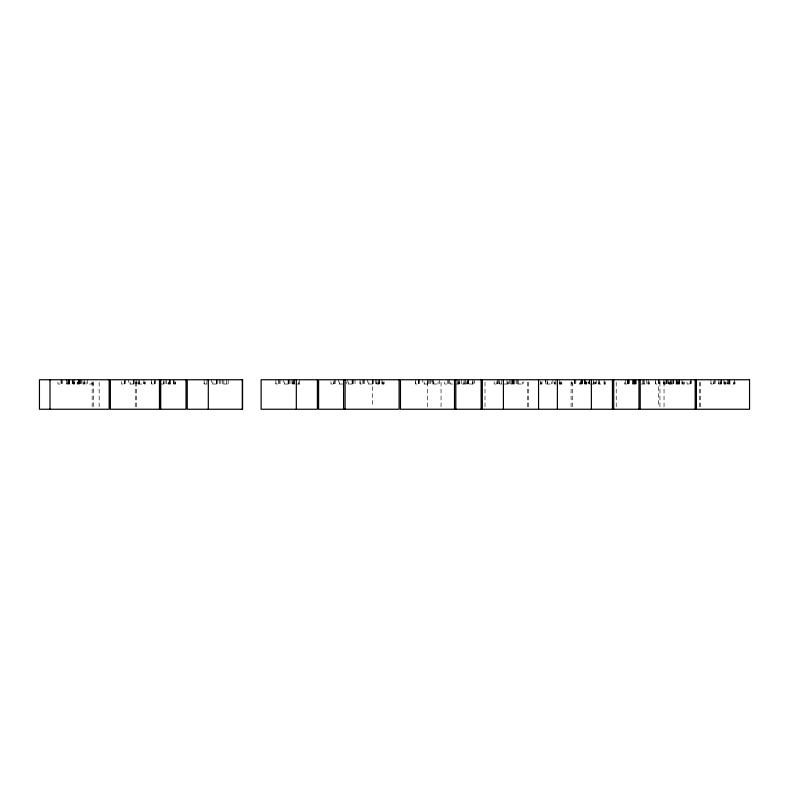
<?xml version="1.0" encoding="UTF-8"?>
<svg xmlns="http://www.w3.org/2000/svg" width="789" height="789" viewBox="0 0 789 789"><rect width="100%" height="100%" fill="white"/><g stroke="black" fill="none" stroke-linecap="round" stroke-linejoin="round"><path stroke-width="0.59" stroke-dasharray="3.94 2.96" d="M77.371 381.896L77.371 384.026L77.44 379.756M124.218 382.961L124.218 384.026L124.218 379.756M144.081 381.896L144.081 384.026L144.081 379.756M155.66 379.756L155.66 384.026L151.478 384.026L151.478 381.896M154.259 382.961L154.259 384.026L154.259 379.756M207.093 384.026L204.144 384.026L204.144 381.896M220.831 379.756L220.831 384.026L228.179 384.026L228.179 381.896M280.085 379.756L280.085 384.026L275.913 384.026L275.913 382.961M333.786 382.961L333.786 384.026L333.786 379.756M364.271 379.756L364.271 384.026L360.08 384.026L360.08 381.896M419.679 379.756L419.679 384.026L415.468 384.026L415.468 381.896M467.196 382.961L467.196 384.026L467.196 379.756M496.952 382.961L496.952 384.026L496.952 379.756M502.021 384.026L499.713 384.026L499.713 381.896M540.633 382.961L540.633 384.026L540.633 379.756M584.412 382.961L584.412 384.026L584.412 379.756M604.266 381.896L604.266 384.026L604.266 379.756M628.152 382.961L628.152 384.026L628.152 379.756M659.851 379.756L659.851 384.026L655.669 384.026L655.669 381.896M669.397 384.026L669.397 381.896M690.099 382.961L690.099 384.026L690.099 379.756M715.14 379.756L715.14 384.026L710.968 384.026L710.968 382.961M713.749 382.961L713.749 384.026L713.749 379.756M724.647 384.026L724.647 381.896M733.533 384.026L733.533 381.896M93.398 384.026L86.05 384.026L86.031 381.896M138.026 384.026L145.462 384.026L145.472 381.896M159.802 384.026L166.627 384.026L166.627 379.756M294.938 384.026L292.443 384.026L292.443 379.756M296.043 384.026L299.928 384.026L299.948 381.896M343.245 384.026L338.303 384.026L338.303 379.756M452.649 384.026L450.282 384.026L450.282 379.756M455.223 384.026L474.317 384.026L474.317 381.896M503.678 384.026L523.699 384.026L523.748 381.896M540.465 384.026L542.023 384.026L542.023 379.756M556.304 384.026L554.411 384.026L554.401 381.896M559.125 384.026L561.857 384.026L561.876 381.896M632.314 384.026L637.167 384.026M641.23 384.026L649.337 384.026M735.003 381.896L735.003 384.026L727.497 384.026L727.497 379.756M734.47 379.756L734.47 384.026M729.953 379.756L729.953 384.026M729.342 379.756L729.342 384.026M729.046 379.756L728.957 384.026M728.839 379.756L728.839 384.026M727.744 379.756L727.744 384.026M726.117 381.896L726.117 384.026L718.71 384.026L718.71 379.756M725.564 381.896L725.564 384.026M724.134 381.896L724.134 384.026M724.006 379.756L724.006 384.026M721.6 379.756L721.6 384.026M721.452 379.756L721.452 384.026M720.239 379.756L720.239 384.026M720.101 381.896L720.101 384.026M718.848 379.756L718.848 384.026M714.242 379.756L714.242 384.026M710.968 379.756L710.968 384.026M700.563 382.211L700.563 406.789M699.301 382.211L699.301 406.789M691.637 379.756L691.637 384.026L687.032 384.026L687.032 379.756M690.651 379.756L690.651 384.026M684.339 381.896L684.339 384.026L663.441 384.026L663.441 379.756M683.718 381.896L683.718 384.026M682.702 381.896L682.702 384.026M682.14 381.896L682.14 384.026M682.002 379.756L682.002 384.026M679.704 381.896L679.704 384.026M679.507 379.756L679.507 384.026M679.349 379.756L679.349 384.026M679.171 379.756L679.171 384.026M678.274 381.896L678.274 384.026M678.116 379.756L678.116 384.026M677.84 379.756L677.84 384.026M677.682 381.896L677.682 384.026M676.301 379.756L676.301 384.026M676.143 379.756L676.143 384.026M673.806 379.756L673.806 384.026M673.589 379.756L673.589 384.026M672.208 379.756L672.198 384.026M671.212 379.756L671.212 384.026M670.877 381.896L670.877 384.026M670.67 379.756L670.67 384.026M670.325 381.896L670.325 384.026M668.885 381.896L668.885 384.026M668.756 379.756L668.756 384.026M667.602 379.756L667.602 384.026M666.35 379.756L666.35 384.026M666.192 379.756L666.192 384.026M664.969 379.756L664.969 384.026M664.831 381.896L664.831 384.026M664.042 382.211L664.042 406.789M663.579 379.756L663.579 384.026M659.939 382.211L659.929 406.789M658.953 379.756L658.953 384.026M658.46 379.756L658.539 406.789M655.669 379.756L655.669 384.026M649.396 381.896L649.396 384.026M648.588 379.756L648.588 384.026M647.966 381.896L647.966 384.026M646.793 379.756L646.793 384.026M644.248 379.756L644.248 384.026M643.41 379.756L643.41 384.026M642.818 379.756L642.818 384.026M636.052 379.756L636.052 384.026M635.895 379.756L635.895 384.026M635.224 379.756L635.224 384.026M635.066 379.756L635.066 384.026M634.681 379.756L634.681 384.026M634.534 381.896L634.534 384.026M633.853 379.756L633.853 384.026M633.715 381.896L633.715 384.026M633.281 379.756L633.281 384.026M633.143 379.756L633.143 384.026M632.314 379.756L632.453 384.026M629.553 379.756L629.553 384.026L624.553 384.026L624.553 379.756M628.734 379.756L628.734 384.026M628.655 379.756L628.655 384.026M627.837 379.756L627.837 384.026M627.344 379.756L627.344 384.026M625.361 379.756L625.361 384.026M616.229 382.211L616.229 406.789M605.666 381.896L605.666 384.026L598.21 384.026L598.2 381.896M604.118 379.756L604.118 384.026M599.748 379.756L599.748 384.026M599.63 381.896L599.63 384.026M598.407 379.756L598.407 384.026M596.701 379.756L596.701 384.026L588.19 384.026L588.18 381.896M595.656 381.896L595.656 384.026M595.251 381.896L595.192 384.026M594.235 381.896L594.235 384.026M593.762 381.896L593.762 384.026M593.525 379.756L593.525 384.026M589.61 379.756L589.61 384.026M589.462 381.896L589.462 384.026M589.196 379.756L589.196 384.026M588.633 381.896L588.633 384.026M586.819 381.896L586.819 384.026L579.382 384.026L579.52 379.756M586.257 381.896L586.257 384.026M585.803 379.756L585.803 384.026M585.339 381.896L585.339 384.026M584.905 379.756L584.827 384.026M584.688 379.756L584.688 384.026M582.282 379.756L582.282 384.026M582.134 379.756L582.134 384.026M581.631 379.756L581.631 384.026M580.911 379.756L580.911 384.026M580.773 381.896L580.773 384.026M575.802 379.756L575.802 384.026L571.621 384.026L571.621 379.756M574.905 379.756L574.905 384.026M574.412 379.756L574.412 384.026M572.37 382.211L572.37 406.789M571.098 382.211L571.098 406.789M561.413 381.896L561.413 384.026M560.456 381.896L560.456 384.026M559.983 381.896L559.983 384.026M559.736 379.756L559.736 384.026M555.831 379.756L555.831 384.026M554.854 381.896L554.854 384.026M552.921 379.756L552.902 384.026L545.416 384.026L545.416 379.756M551.472 381.896L551.472 384.026M547.349 381.896L547.349 384.026M547.112 379.756L547.112 384.026M545.672 379.756L545.672 384.026M541.126 381.896L541.126 384.026M528.62 382.211L528.62 406.789M527.358 382.211L527.358 406.789M522.318 381.896L522.318 384.026M518.195 379.756L518.195 384.026M517.762 379.756L517.762 384.026M516.4 379.756L516.331 384.026M514.901 379.756L514.901 384.026M513.866 379.756L513.866 384.026M513.363 379.756L513.363 384.026M512.426 379.756L512.426 384.026M512.219 379.756L512.219 384.026M511.962 379.756L511.962 384.026M510.838 379.756L510.838 384.026M509.25 379.756L509.23 384.026M508.402 381.896L508.402 384.026M507.8 381.896L507.8 384.026M507.031 379.756L507.031 384.026M501.735 379.756L501.735 384.026M499.713 379.756L499.713 384.026M498.342 379.756L498.342 384.026L494.161 384.026L494.161 379.756M497.445 379.756L497.445 384.026M484.998 382.211L484.998 406.789M474.12 379.756L474.12 384.026M472.897 381.896L472.897 384.026M472.729 379.756L472.729 384.026M468.735 379.756L468.735 384.026M468.419 379.756L468.419 384.026M468.202 379.756L468.202 384.026M467.749 379.756L467.749 384.026M466.812 381.896L466.812 384.026M465.382 379.756L465.362 384.026M464.129 379.756L464.129 384.026M463.932 381.896L463.932 384.026M461.387 379.756L461.387 384.026M459.809 381.896L459.809 384.026M459.691 379.756L459.691 384.026M458.439 381.896L458.439 384.026M458.133 379.756L458.162 384.026M457.867 379.756L457.867 384.026M449.306 379.756L449.306 384.026L444.7 384.026L444.7 379.756M448.32 379.756L448.32 384.026M447.767 379.756L447.767 384.026M441.051 382.211L441.051 406.789M439.503 379.756L439.493 384.026L431.958 384.026L431.958 379.756M438.053 381.896L438.053 384.026M433.901 381.896L433.901 384.026M433.664 379.756L433.664 384.026M432.224 379.756L432.224 384.026M430.705 379.756L430.705 384.026L422.805 384.026L422.805 379.756M429.167 379.756L429.167 384.026M428.013 379.756L428.013 384.026M427.756 379.756L427.756 384.026M427.322 382.211L427.322 406.789M424.186 381.896L424.186 384.026M418.772 379.756L418.772 384.026M418.269 379.756L418.269 384.026M415.468 379.756L415.468 384.026M384.125 381.896L384.125 384.026L376.678 384.026L376.678 379.756M383.562 381.896L383.562 384.026M382.635 381.896L382.635 384.026M382.132 381.896L382.132 384.026M381.994 379.756L381.994 384.026M379.588 379.756L379.588 384.026M379.43 379.756L379.43 384.026M378.217 379.756L378.217 384.026M378.069 381.896L378.069 384.026M376.817 379.756L376.817 384.026M375.248 379.756L375.248 384.026L367.388 384.026L367.388 379.756M373.71 379.756L373.71 384.026M372.566 379.756L372.566 384.026M372.319 379.756L372.309 406.789M368.759 381.896L368.759 384.026M363.374 379.756L363.374 384.026M362.871 379.756L362.871 384.026M360.08 379.756L360.08 384.026M355.03 379.756L355.03 384.026L347.15 384.026L347.15 379.756M353.492 379.756L353.492 384.026M352.348 379.756L352.348 384.026M352.091 379.756L352.091 384.026M348.531 381.896L348.531 384.026M346.184 381.896L346.184 384.026M339.684 381.896L339.684 384.026M335.187 379.756L335.187 384.026L330.995 384.026L330.995 379.756M334.289 379.756L334.289 384.026M299.416 379.756L299.416 384.026M298.479 381.896L298.479 384.026M294.287 379.756L294.287 384.026M293.991 379.756L293.902 384.026M293.784 379.756L293.784 384.026M292.689 379.756L292.689 384.026M291.023 379.756L291.023 384.026L283.192 384.026L283.192 379.756M289.494 379.756L289.494 384.026M288.36 379.756L288.36 384.026M288.103 379.756L288.103 384.026M284.553 381.896L284.553 384.026M279.188 379.756L279.188 384.026M278.695 379.756L278.695 384.026M275.913 379.756L275.913 384.026M228.179 379.756L228.179 384.026M226.394 379.756L226.394 384.026M223.849 379.756L223.849 384.026M222.419 379.756L222.419 384.026M219.312 379.756L219.312 384.026L211.452 384.026L211.452 379.756M217.774 379.756L217.774 384.026M216.63 379.756L216.63 384.026M216.383 379.756L216.383 384.026M212.823 381.896L212.823 384.026M206.935 379.756L206.935 384.026M204.144 379.756L204.144 384.026M175.513 381.896L175.513 384.026L168.047 384.026L168.027 381.896M175.05 381.896L175.05 384.026M174.083 379.756L174.083 384.026M173.619 381.896L173.619 384.026M173.373 379.756L173.373 384.026M170.187 379.756L170.187 384.026M169.911 379.756L169.911 384.026M169.467 379.756L169.467 384.026M168.491 381.896L168.491 384.026M165.088 379.756L165.088 384.026M163.954 381.896L163.954 384.026M163.698 379.756L163.698 384.026M154.762 379.756L154.762 384.026M151.478 379.756L151.478 384.026M143.923 379.756L143.923 384.026M139.554 379.756L139.554 384.026M139.436 381.896L139.436 384.026M138.213 379.756L138.213 384.026M138.006 381.896L138.006 384.026M136.586 379.756L136.586 384.026L128.725 384.026L128.725 379.756M136.477 382.211L136.477 406.789M135.264 382.211L135.264 406.789M135.047 379.756L135.047 384.026M133.913 379.756L133.913 384.026M133.657 379.756L133.657 384.026M130.096 381.896L130.096 384.026M125.619 379.756L125.619 384.026L121.437 384.026L121.437 379.756M124.721 379.756L124.721 384.026M99.167 382.211L99.167 406.789M93.457 381.896L93.378 406.789M92.165 382.211L92.165 406.789M92.017 381.896L92.017 384.026M87.471 379.756L87.471 384.026M84.739 381.896L84.739 384.026L77.194 384.026L77.194 379.756M84.206 379.756L84.206 384.026M83.259 381.896L83.259 384.026M81.977 379.756L81.977 384.026M80.991 379.756L80.991 384.026M80.439 379.756L80.439 384.026M79.659 379.756L79.659 384.026M79.048 379.756L79.048 384.026M78.752 379.756L78.752 384.026M78.545 379.756L78.663 384.026M74.768 381.896L74.768 384.026L66.473 384.026L66.473 379.756M74.176 379.756L74.176 384.026M73.614 379.756L73.614 384.026M73.14 381.896L73.14 384.026M72.716 379.756L72.716 384.026M72.213 379.756L72.213 384.026M69.422 379.756L69.422 384.026M69.185 379.756L69.185 384.026M68.515 379.756L68.515 384.026M68.189 379.756L68.189 384.026M68.091 381.896L68.091 384.026M67.962 379.756L67.962 384.026M66.749 379.756L66.749 384.026M62.548 379.756L62.548 384.026L57.942 384.026L57.942 379.756M61.552 379.756L61.552 384.026M61.009 379.756L61.009 384.026"/><path stroke-width="1.18" d="M696.411 379.756L696.411 409.244M695.188 379.756L695.188 409.244M640.224 379.756L640.224 409.244M638.972 379.756L638.972 409.244M613.704 379.756L613.704 409.244M612.442 379.756L612.442 409.244M591.375 379.756L591.375 409.244M557.379 379.756L557.379 409.244M538.562 379.756L538.562 409.244M503.402 379.756L503.402 409.244M482.335 379.756L482.335 409.244M481.122 379.756L481.122 409.244M455.815 379.756L455.815 409.244M454.503 379.756L454.503 409.244M345.089 379.756L345.089 409.244M343.57 379.756L343.57 409.244M296.329 379.756L296.329 409.244M242.302 379.756L242.302 409.244M208.306 379.756L208.306 409.244M160.719 379.756L160.719 409.244M159.595 379.756L159.595 409.244M159.457 379.756L159.457 409.244M49.993 379.756L49.993 409.244M109.158 379.756L39.45 379.756L39.45 409.244L109.158 409.244L109.158 379.756M186.026 379.756L110.371 379.756L110.371 409.244L186.026 409.244L186.026 379.756M242.578 379.756L187.24 379.756L187.24 409.244L242.578 409.244L242.578 379.756M317.395 379.756L261.12 379.756L261.12 409.244L317.395 409.244L317.395 379.756M399.116 379.756L318.608 379.756L318.608 409.244L399.116 409.244L399.116 379.756M749.55 379.756L400.467 379.756L400.467 409.244L749.55 409.244L749.55 379.756"/></g></svg>
